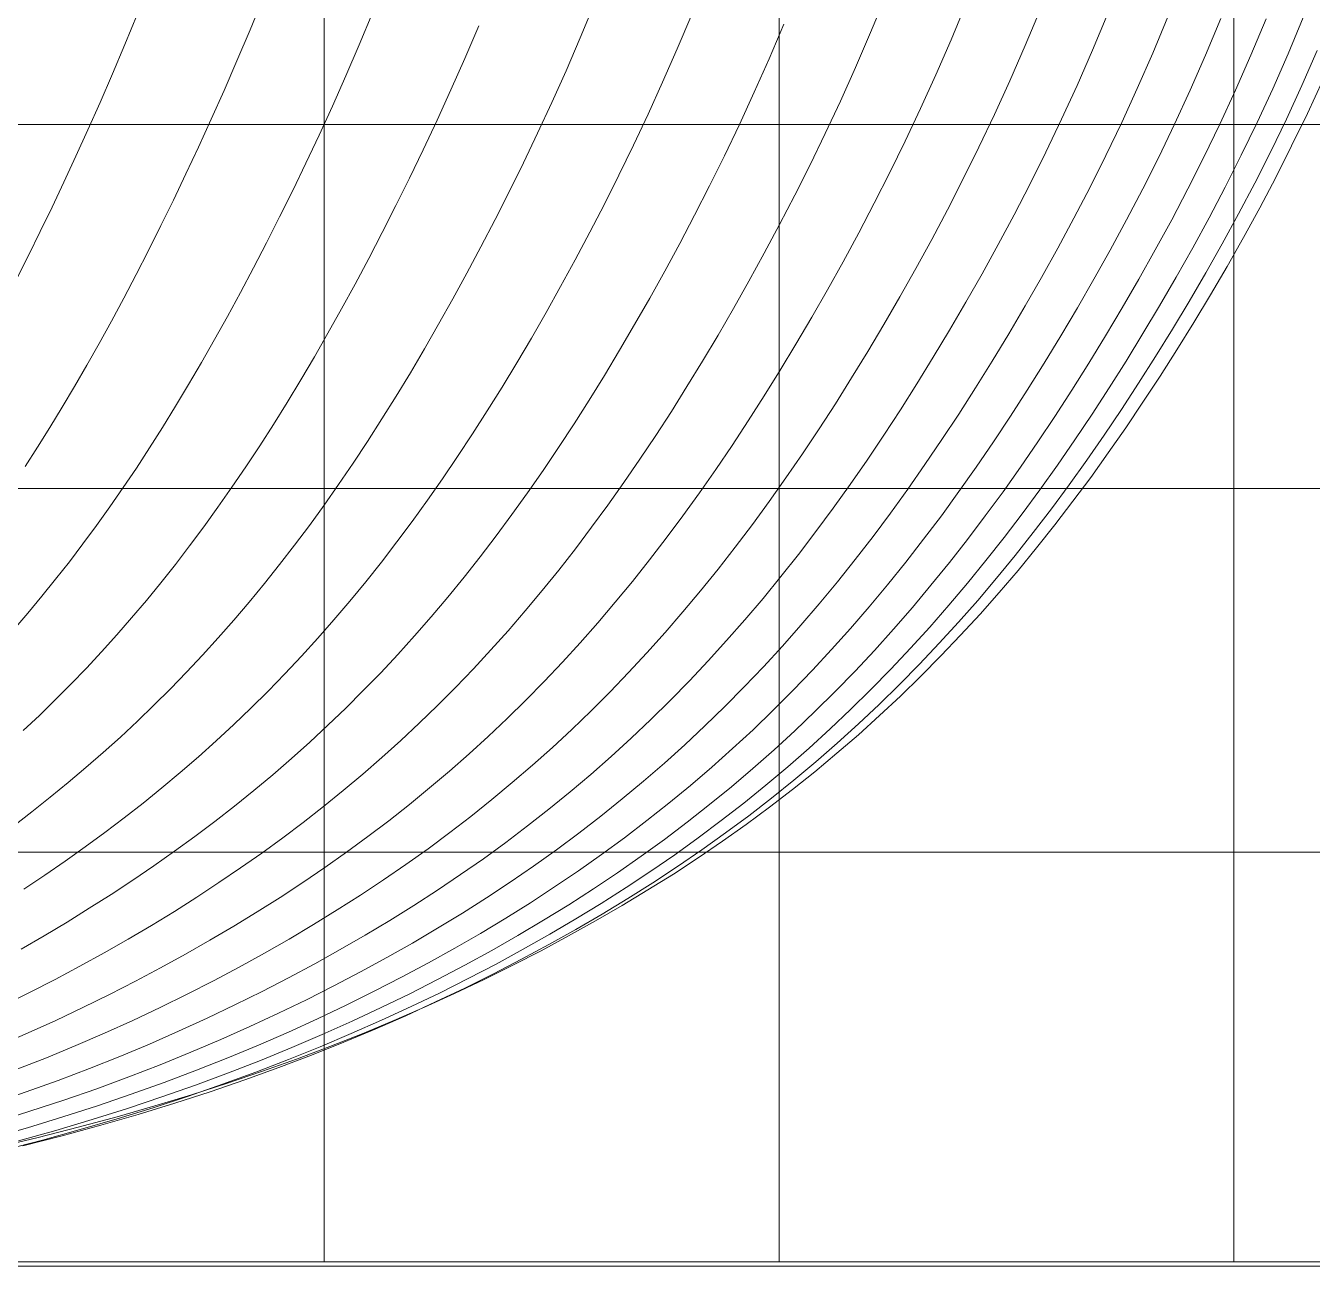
# Model space of a CAD drawing. Extents: x -3086 to 3308, y -97 to 4301.
# Drawn here: x 1172 to 2586, y -5 to 1359 of the extents above; entities that cross this region are included whole.
import ezdxf

# ---------------------------------------------------------------- set-up
doc = ezdxf.new("R2010")
doc.units = 0
doc.header["$LTSCALE"] = 3
doc.header["$MEASUREMENT"] = 0
doc.linetypes.add('CENTER', pattern=[50, 31.25, -6.25, 6.25, -6.25])
for name, color, linetype in [('22', 7, 'CONTINUOUS'), ('23', 7, 'CONTINUOUS'), ('24', 7, 'CONTINUOUS'), ('25', 7, 'CONTINUOUS'), ('26', 7, 'CONTINUOUS'), ('27', 7, 'CONTINUOUS'), ('28', 7, 'CONTINUOUS'), ('29', 7, 'CONTINUOUS'), ('30', 7, 'CONTINUOUS'), ('31', 7, 'CONTINUOUS'), ('32', 7, 'CONTINUOUS'), ('33', 7, 'CONTINUOUS'), ('34', 7, 'CONTINUOUS'), ('35', 7, 'CONTINUOUS'), ('36', 7, 'CONTINUOUS'), ('37', 7, 'CONTINUOUS'), ('38', 7, 'CONTINUOUS'), ('CENTER', 1, 'CENTER'), ('P1', 1, 'CONTINUOUS')]:
    doc.layers.add(name, color=color, linetype=linetype)

msp = doc.modelspace()

# ---------------------------------------------------------------- linework, layer by layer
at = {"layer": '22', "lineweight": 0, "elevation": -11450}
msp.add_lwpolyline([(2597.6, 1298.7), (2580.7, 1262), (2563.4, 1226.4), (2546, 1191.8), (2528.3, 1158.3), (2510.4, 1125.6), (2492.4, 1093.8), (2474.2, 1062.7), (2455.8, 1032.3), (2437.4, 1002.4), (2418.8, 973.2), (2400, 944.6), (2381.1, 916.5), (2361.9, 889.1), (2342.6, 862.1), (2323, 835.8), (2303.1, 810), (2283, 784.7), (2262.7, 759.9), (2242, 735.7), (2221, 711.9), (2199.6, 688.6), (2177.9, 665.9), (2155.8, 643.5), (2133.4, 621.7), (2110.5, 600.3), (2087.2, 579.3), (2063.5, 558.8), (2039.3, 538.6), (2014.7, 518.9), (1989.6, 499.6), (1963.9, 480.7), (1937.7, 462.1), (1911, 443.9), (1883.8, 426.1), (1855.9, 408.6), (1827.5, 391.4), (1798.4, 374.6), (1768.7, 358.1), (1738.4, 341.8), (1707.4, 325.9), (1675.8, 310.3), (1643.4, 294.9), (1610.3, 279.9), (1576.4, 265.1), (1541.7, 250.6), (1506.1, 236.5), (1469.6, 222.7), (1432.2, 209.3), (1393.8, 196.2), (1354.3, 183.5), (1313.9, 171.2), (1272.3, 159.3), (1229.6, 147.8), (1185.7, 136.7), (1140.5, 126)], dxfattribs=at)
at = {"layer": '23', "lineweight": 0, "elevation": -11050}
msp.add_lwpolyline([(2591.6, 1331.3), (2574.8, 1293), (2557.7, 1256), (2540.4, 1220.2), (2522.8, 1185.4), (2505, 1151.6), (2487.1, 1118.8), (2469, 1086.8), (2450.7, 1055.5), (2432.4, 1024.9), (2413.9, 994.9), (2395.2, 965.5), (2376.4, 936.7), (2357.5, 908.5), (2338.3, 880.9), (2318.9, 853.9), (2299.3, 827.4), (2279.5, 801.5), (2259.4, 776.1), (2239, 751.2), (2218.4, 726.9), (2197.4, 703.1), (2176.1, 679.7), (2154.4, 656.9), (2132.4, 634.5), (2110, 612.6), (2087.2, 591.1), (2064, 570.1), (2040.4, 549.5), (2016.3, 529.3), (1991.7, 509.6), (1966.7, 490.2), (1941.2, 471.3), (1915.1, 452.7), (1888.5, 434.5), (1861.4, 416.6), (1833.7, 399.1), (1805.4, 382), (1776.5, 365.1), (1747, 348.6), (1716.9, 332.4), (1686.1, 316.5), (1654.7, 300.8), (1622.5, 285.5), (1589.6, 270.4), (1556, 255.7), (1521.5, 241.2), (1486.2, 227.1), (1450, 213.4), (1412.9, 200), (1374.8, 186.9), (1335.7, 174.2), (1295.6, 161.9), (1254.4, 150), (1212.1, 138.5), (1168.7, 127.5)], dxfattribs=at)
at = {"layer": '24', "lineweight": 0, "elevation": -10650}
msp.add_lwpolyline([(2576.2, 1367.6), (2559.6, 1327.8), (2542.7, 1289.3), (2525.5, 1252.1), (2508.1, 1216.1), (2490.5, 1181.2), (2472.7, 1147.3), (2454.7, 1114.3), (2436.6, 1082.2), (2418.3, 1050.8), (2400, 1020.1), (2381.5, 990), (2362.9, 960.5), (2344.1, 931.7), (2325.1, 903.4), (2306, 875.7), (2286.7, 848.6), (2267.1, 822.1), (2247.4, 796.2), (2227.3, 770.7), (2207, 745.8), (2186.5, 721.5), (2165.6, 697.6), (2144.4, 674.3), (2122.8, 651.4), (2100.9, 629), (2078.7, 607.1), (2056, 585.6), (2033, 564.6), (2009.5, 544), (1985.6, 523.9), (1961.2, 504.2), (1936.4, 484.8), (1911.1, 465.9), (1885.3, 447.3), (1858.9, 429.1), (1832, 411.3), (1804.6, 393.8), (1776.6, 376.7), (1748, 359.9), (1718.7, 343.4), (1688.9, 327.2), (1658.4, 311.3), (1627.3, 295.7), (1595.5, 280.4), (1563, 265.4), (1529.7, 250.7), (1495.6, 236.2), (1460.7, 222.2), (1425, 208.4), (1388.3, 195), (1350.7, 182), (1312.1, 169.3), (1272.5, 157.1), (1231.9, 145.2), (1190.2, 133.7), (1147.3, 122.7)], dxfattribs=at)
at = {"layer": '25', "lineweight": 0, "elevation": -10250}
msp.add_lwpolyline([(2535.3, 1366.2), (2518.6, 1326.2), (2501.6, 1287.6), (2484.4, 1250.3), (2467, 1214.1), (2449.4, 1179.1), (2431.6, 1145.1), (2413.6, 1112.1), (2395.5, 1079.9), (2377.3, 1048.5), (2359, 1017.7), (2340.5, 987.6), (2322, 958.1), (2303.3, 929.2), (2284.4, 901), (2265.4, 873.3), (2246.2, 846.2), (2226.7, 819.7), (2207.1, 793.8), (2187.2, 768.4), (2167, 743.5), (2146.6, 719.2), (2125.9, 695.4), (2104.8, 672), (2083.5, 649.2), (2061.8, 626.9), (2039.7, 605), (2017.3, 583.6), (1994.5, 562.7), (1971.3, 542.1), (1947.6, 522.1), (1923.5, 502.4), (1899, 483.1), (1874, 464.2), (1848.4, 445.7), (1822.4, 427.6), (1795.9, 409.8), (1768.8, 392.4), (1741.1, 375.3), (1712.9, 358.6), (1684.1, 342.2), (1654.7, 326), (1624.7, 310.2), (1594, 294.6), (1562.6, 279.3), (1530.6, 264.4), (1497.8, 249.7), (1464.3, 235.3), (1429.9, 221.2), (1394.7, 207.5), (1358.7, 194.2), (1321.7, 181.2), (1283.8, 168.5), (1244.9, 156.3), (1204.9, 144.4), (1164, 133)], dxfattribs=at)
at = {"layer": '26', "lineweight": 0, "elevation": -9850}
msp.add_lwpolyline([(2485.6, 1366.4), (2468.9, 1326.3), (2451.9, 1287.7), (2434.7, 1250.3), (2417.3, 1214.1), (2399.7, 1179.1), (2382, 1145.1), (2364.1, 1112), (2346.1, 1079.8), (2327.9, 1048.4), (2309.7, 1017.7), (2291.4, 987.6), (2272.9, 958.1), (2254.4, 929.3), (2235.6, 901.1), (2216.7, 873.5), (2197.7, 846.5), (2178.4, 820), (2158.9, 794.2), (2139.2, 768.8), (2119.3, 744.1), (2099.1, 719.8), (2078.6, 696.1), (2057.8, 672.9), (2036.7, 650.1), (2015.3, 627.9), (1993.5, 606.1), (1971.4, 584.8), (1948.9, 564), (1926, 543.6), (1902.7, 523.6), (1878.9, 504), (1854.8, 484.8), (1830.1, 466), (1805, 447.6), (1779.4, 429.6), (1753.3, 411.9), (1726.7, 394.6), (1699.5, 377.6), (1671.8, 360.9), (1643.5, 344.6), (1614.6, 328.5), (1585.1, 312.7), (1555, 297.2), (1524.2, 282), (1492.8, 267), (1460.6, 252.4), (1427.7, 238.1), (1394, 224), (1359.6, 210.4), (1324.2, 197), (1288, 184), (1250.9, 171.4), (1212.8, 159.2), (1173.7, 147.3), (1133.7, 135.9)], dxfattribs=at)
at = {"layer": '27', "lineweight": 0, "elevation": -9450}
msp.add_lwpolyline([(2427.5, 1368.3), (2410.8, 1328.2), (2393.8, 1289.5), (2376.7, 1252.1), (2359.3, 1216), (2341.8, 1181), (2324.2, 1147), (2306.4, 1114), (2288.5, 1081.8), (2270.5, 1050.5), (2252.4, 1019.8), (2234.3, 989.8), (2216, 960.5), (2197.6, 931.7), (2179.1, 903.6), (2160.4, 876.1), (2141.6, 849.2), (2122.5, 822.9), (2103.3, 797.1), (2083.8, 772), (2064.2, 747.3), (2044.2, 723.2), (2024, 699.6), (2003.6, 676.5), (1982.8, 653.9), (1961.7, 631.8), (1940.3, 610.2), (1918.5, 589), (1896.4, 568.3), (1873.9, 548), (1851, 528.2), (1827.7, 508.7), (1804, 489.7), (1779.9, 471), (1755.2, 452.7), (1730.2, 434.8), (1704.6, 417.3), (1678.5, 400), (1651.9, 383.1), (1624.7, 366.6), (1597.1, 350.3), (1568.8, 334.3), (1540, 318.6), (1510.5, 303.2), (1480.5, 288), (1449.7, 273.1), (1418.3, 258.5), (1386.2, 244.2), (1353.3, 230.2), (1319.7, 216.5), (1285.2, 203.2), (1249.9, 190.2), (1213.7, 177.6), (1176.6, 165.3), (1138.6, 153.5)], dxfattribs=at)
at = {"layer": '28', "lineweight": 0, "elevation": -9050}
msp.add_lwpolyline([(2361.3, 1371.8), (2344.6, 1331.7), (2327.7, 1293), (2310.6, 1255.7), (2293.4, 1219.6), (2276, 1184.7), (2258.5, 1150.8), (2240.9, 1117.9), (2223.2, 1085.8), (2205.4, 1054.6), (2187.5, 1024), (2169.5, 994.2), (2151.5, 964.9), (2133.4, 936.4), (2115.1, 908.4), (2096.7, 881.1), (2078.1, 854.3), (2059.3, 828.1), (2040.4, 802.6), (2021.3, 777.5), (2001.9, 753.1), (1982.4, 729.1), (1962.5, 705.7), (1942.4, 682.8), (1922.1, 660.4), (1901.4, 638.4), (1880.4, 617), (1859.1, 596), (1837.4, 575.4), (1815.4, 555.3), (1793, 535.6), (1770.3, 516.3), (1747.1, 497.5), (1723.5, 479), (1699.5, 460.8), (1675, 443), (1650, 425.6), (1624.6, 408.5), (1598.6, 391.7), (1572.2, 375.2), (1545.2, 359.1), (1517.7, 343.2), (1489.6, 327.5), (1460.9, 312.2), (1431.7, 297), (1401.8, 282.2), (1371.3, 267.6), (1340, 253.3), (1308.1, 239.3), (1275.4, 225.7), (1241.9, 212.3), (1207.7, 199.3), (1172.5, 186.7), (1136.5, 174.4)], dxfattribs=at)
at = {"layer": '29', "lineweight": 0, "elevation": -8650}
msp.add_lwpolyline([(2287.2, 1376.7), (2270.6, 1336.7), (2253.8, 1298.1), (2236.8, 1260.9), (2219.7, 1224.9), (2202.5, 1190.1), (2185.2, 1156.3), (2167.8, 1123.5), (2150.4, 1091.6), (2132.8, 1060.5), (2115.2, 1030.2), (2097.5, 1000.5), (2079.8, 971.4), (2061.9, 943), (2043.9, 915.3), (2025.8, 888.1), (2007.6, 861.6), (1989.2, 835.6), (1970.7, 810.2), (1951.9, 785.4), (1933, 761.1), (1913.8, 737.4), (1894.4, 714.2), (1874.7, 691.5), (1854.8, 669.3), (1834.6, 647.5), (1814.2, 626.3), (1793.4, 605.5), (1772.3, 585.1), (1750.8, 565.2), (1729, 545.7), (1706.8, 526.6), (1684.3, 507.9), (1661.3, 489.5), (1638, 471.6), (1614.2, 453.9), (1589.9, 436.6), (1565.2, 419.7), (1540, 403), (1514.4, 386.6), (1488.2, 370.6), (1461.5, 354.7), (1434.3, 339.2), (1406.5, 323.9), (1378.2, 308.8), (1349.3, 294), (1319.7, 279.4), (1289.5, 265.1), (1258.6, 251.1), (1227, 237.5), (1194.6, 224.1), (1161.5, 211.1)], dxfattribs=at)
at = {"layer": '30', "lineweight": 0, "elevation": -8250}
msp.add_lwpolyline([(2205.6, 1383.1), (2189.1, 1343.2), (2172.4, 1304.7), (2155.6, 1267.6), (2138.7, 1231.7), (2121.8, 1197.1), (2104.7, 1163.5), (2087.6, 1130.9), (2070.4, 1099.2), (2053.2, 1068.3), (2035.9, 1038.1), (2018.5, 1008.6), (2001.1, 979.8), (1983.6, 951.6), (1966, 924.1), (1948.3, 897.1), (1930.4, 870.8), (1912.5, 845.1), (1894.3, 819.9), (1876, 795.3), (1857.5, 771.3), (1838.8, 747.8), (1819.9, 724.8), (1800.8, 702.4), (1781.4, 680.4), (1761.8, 658.9), (1741.9, 637.9), (1721.7, 617.3), (1701.2, 597.1), (1680.4, 577.4), (1659.2, 558.1), (1637.7, 539.2), (1615.9, 520.7), (1593.7, 502.5), (1571, 484.7), (1548, 467.2), (1524.6, 450.1), (1500.7, 433.3), (1476.4, 416.7), (1451.6, 400.5), (1426.4, 384.5), (1400.6, 368.8), (1374.3, 353.3), (1347.6, 338), (1320.2, 323), (1292.4, 308.2), (1263.9, 293.6), (1234.8, 279.3), (1205, 265.3), (1174.6, 251.6), (1143.5, 238.1)], dxfattribs=at)
at = {"layer": '31', "lineweight": 0, "elevation": -7850}
msp.add_lwpolyline([(2116.9, 1390.8), (2100.5, 1351.1), (2084, 1312.7), (2067.4, 1275.8), (2050.8, 1240.1), (2034.1, 1205.6), (2017.4, 1172.3), (2000.6, 1139.9), (1983.7, 1108.4), (1966.8, 1077.7), (1949.9, 1047.8), (1932.9, 1018.5), (1915.9, 989.9), (1898.8, 962), (1881.6, 934.7), (1864.4, 908), (1847, 882), (1829.5, 856.5), (1811.8, 831.6), (1794, 807.3), (1776.1, 783.5), (1757.9, 760.3), (1739.6, 737.6), (1721, 715.4), (1702.2, 693.6), (1683.2, 672.4), (1664, 651.6), (1644.4, 631.3), (1624.6, 611.4), (1604.5, 591.9), (1584.1, 572.8), (1563.4, 554.1), (1542.3, 535.8), (1520.9, 517.8), (1499.1, 500.2), (1477, 482.9), (1454.4, 465.9), (1431.4, 449.2), (1408.1, 432.8), (1384.3, 416.7), (1360, 400.8), (1335.3, 385.1), (1310.1, 369.7), (1284.4, 354.5), (1258.2, 339.5), (1231.4, 324.7), (1204.1, 310.1), (1176.2, 295.8), (1147.7, 281.7)], dxfattribs=at)
at = {"layer": '32', "lineweight": 0, "elevation": -7450}
msp.add_lwpolyline([(2005.3, 1360.3), (1989, 1322.2), (1972.7, 1285.4), (1956.4, 1250), (1940, 1215.7), (1923.6, 1182.6), (1907.2, 1150.4), (1890.8, 1119.2), (1874.3, 1088.8), (1857.8, 1059.1), (1841.2, 1030.1), (1824.7, 1001.8), (1808, 974.1), (1791.4, 947.1), (1774.6, 920.8), (1757.7, 895), (1740.7, 869.8), (1723.6, 845.2), (1706.4, 821.2), (1689, 797.7), (1671.5, 774.7), (1653.7, 752.3), (1635.8, 730.4), (1617.7, 708.9), (1599.4, 688), (1580.8, 667.5), (1562.1, 647.4), (1543, 627.7), (1523.7, 608.5), (1504.1, 589.7), (1484.2, 571.2), (1464, 553.1), (1443.4, 535.3), (1422.6, 517.9), (1401.3, 500.8), (1379.8, 484), (1357.8, 467.4), (1335.4, 451.2), (1312.7, 435.1), (1289.5, 419.4), (1265.9, 403.8), (1241.8, 388.5), (1217.3, 373.3), (1192.3, 358.3), (1166.8, 343.5)], dxfattribs=at)
at = {"layer": '33', "lineweight": 0, "elevation": -7050}
msp.add_lwpolyline([(1904, 1370.9), (1888, 1333), (1872, 1296.5), (1856, 1261.3), (1840, 1227.3), (1824, 1194.4), (1808, 1162.5), (1792, 1131.6), (1776, 1101.4), (1759.9, 1072), (1743.9, 1043.4), (1727.8, 1015.3), (1711.7, 988), (1695.6, 961.3), (1679.3, 935.2), (1663, 909.8), (1646.6, 884.9), (1630.1, 860.6), (1613.5, 836.9), (1596.8, 813.7), (1579.9, 791.1), (1562.9, 769), (1545.7, 747.4), (1528.3, 726.2), (1510.7, 705.5), (1492.9, 685.3), (1475, 665.5), (1456.7, 646.2), (1438.3, 627.2), (1419.5, 608.6), (1400.5, 590.4), (1381.3, 572.5), (1361.7, 555), (1341.8, 537.8), (1321.6, 520.9), (1301, 504.2), (1280.1, 487.9), (1258.9, 471.8), (1237.3, 455.9), (1215.2, 440.2), (1192.8, 424.8), (1170, 409.5)], dxfattribs=at)
at = {"layer": '34', "lineweight": 0, "elevation": -6650}
msp.add_lwpolyline([(1797.2, 1382.8), (1781.5, 1345.2), (1765.8, 1308.9), (1750.1, 1274), (1734.5, 1240.3), (1719, 1207.7), (1703.4, 1176.1), (1687.9, 1145.4), (1672.3, 1115.6), (1656.8, 1086.6), (1641.3, 1058.2), (1625.8, 1030.5), (1610.3, 1003.5), (1594.7, 977.1), (1579.1, 951.4), (1563.4, 926.3), (1547.6, 901.7), (1531.8, 877.8), (1515.9, 854.4), (1499.8, 831.6), (1483.7, 809.3), (1467.4, 787.5), (1451, 766.2), (1434.4, 745.4), (1417.6, 725), (1400.7, 705.1), (1383.6, 685.6), (1366.2, 666.6), (1348.7, 647.9), (1330.9, 629.6), (1312.9, 611.6), (1294.6, 594), (1276, 576.7), (1257.2, 559.8), (1238.1, 543.1), (1218.6, 526.7), (1198.9, 510.5), (1178.8, 494.6), (1158.4, 478.9)], dxfattribs=at)
at = {"layer": '35', "lineweight": 0, "elevation": -6250}
msp.add_lwpolyline([(1669.8, 1358.6), (1654.5, 1322.7), (1639.2, 1288), (1624.1, 1254.6), (1608.9, 1222.3), (1593.9, 1191.1), (1578.9, 1160.8), (1563.9, 1131.3), (1548.9, 1102.6), (1534, 1074.5), (1519.1, 1047.2), (1504.1, 1020.6), (1489.2, 994.5), (1474.2, 969.2), (1459.2, 944.4), (1444.2, 920.2), (1429.1, 896.7), (1413.9, 873.6), (1398.6, 851.2), (1383.2, 829.2), (1367.7, 807.8), (1352.1, 786.8), (1336.4, 766.4), (1320.5, 746.3), (1304.5, 726.8), (1288.3, 707.6), (1271.9, 688.9), (1255.3, 670.5), (1238.6, 652.5), (1221.6, 634.8), (1204.3, 617.5), (1186.9, 600.5), (1169.2, 583.8)], dxfattribs=at)
at = {"layer": '36', "lineweight": 0, "elevation": -5850}
msp.add_lwpolyline([(1553.4, 1373.4), (1538.5, 1337.7), (1523.7, 1303.4), (1509, 1270.3), (1494.4, 1238.4), (1479.9, 1207.5), (1465.4, 1177.5), (1451, 1148.4), (1436.7, 1120), (1422.3, 1092.4), (1408.1, 1065.4), (1393.8, 1039.1), (1379.5, 1013.5), (1365.3, 988.5), (1351, 964.1), (1336.7, 940.3), (1322.3, 917.1), (1307.9, 894.5), (1293.5, 872.4), (1278.9, 850.8), (1264.3, 829.7), (1249.6, 809.2), (1234.8, 789.1), (1219.9, 769.4), (1204.8, 750.2), (1189.6, 731.4), (1174.2, 713), (1158.7, 694.9)], dxfattribs=at)
at = {"layer": '37', "lineweight": 0, "elevation": -5450}
msp.add_lwpolyline([(1433, 1389.3), (1418.5, 1354), (1404.1, 1320), (1389.9, 1287.3), (1375.8, 1255.7), (1361.9, 1225.2), (1348, 1195.6), (1334.2, 1166.9), (1320.5, 1138.9), (1306.8, 1111.6), (1293.2, 1085), (1279.7, 1059.1), (1266.1, 1033.9), (1252.6, 1009.3), (1239.1, 985.3), (1225.6, 961.9), (1212.1, 939.1), (1198.5, 916.9), (1184.9, 895.2), (1171.3, 874)], dxfattribs=at)
at = {"layer": '38', "lineweight": 0, "elevation": -5050}
msp.add_lwpolyline([(1294.8, 1371.5), (1280.9, 1337.9), (1267.2, 1305.6), (1253.7, 1274.3), (1240.3, 1244.2), (1227, 1215), (1213.9, 1186.6), (1200.9, 1159.1), (1187.9, 1132.2), (1175, 1106), (1162.2, 1080.6)], dxfattribs=at)
at = {"layer": 'CENTER', "linetype": 'Continuous', "lineweight": 0}
for p, q in [((0, 1250), (2982.3, 1250)), ((0, 850), (2982.3, 850)), ((0, 450), (2982.3, 450)), ((0, 0), (2982.3, 0))]:
    msp.add_line(p, q, dxfattribs=at)
at = {"layer": 'P1', "lineweight": 0}
for p, q in [((1500, 0, -10650), (1500, 4224.4, -10650)), ((2000, 0, -10650), (2000, 4224.4, -10650)), ((2500, 0, -10650), (2500, 4224.4, -10650)), ((3203.9, -5, -10650), (-3029.3, -5, -10650))]:
    msp.add_line(p, q, dxfattribs=at)

doc.saveas('drawing.dxf')
